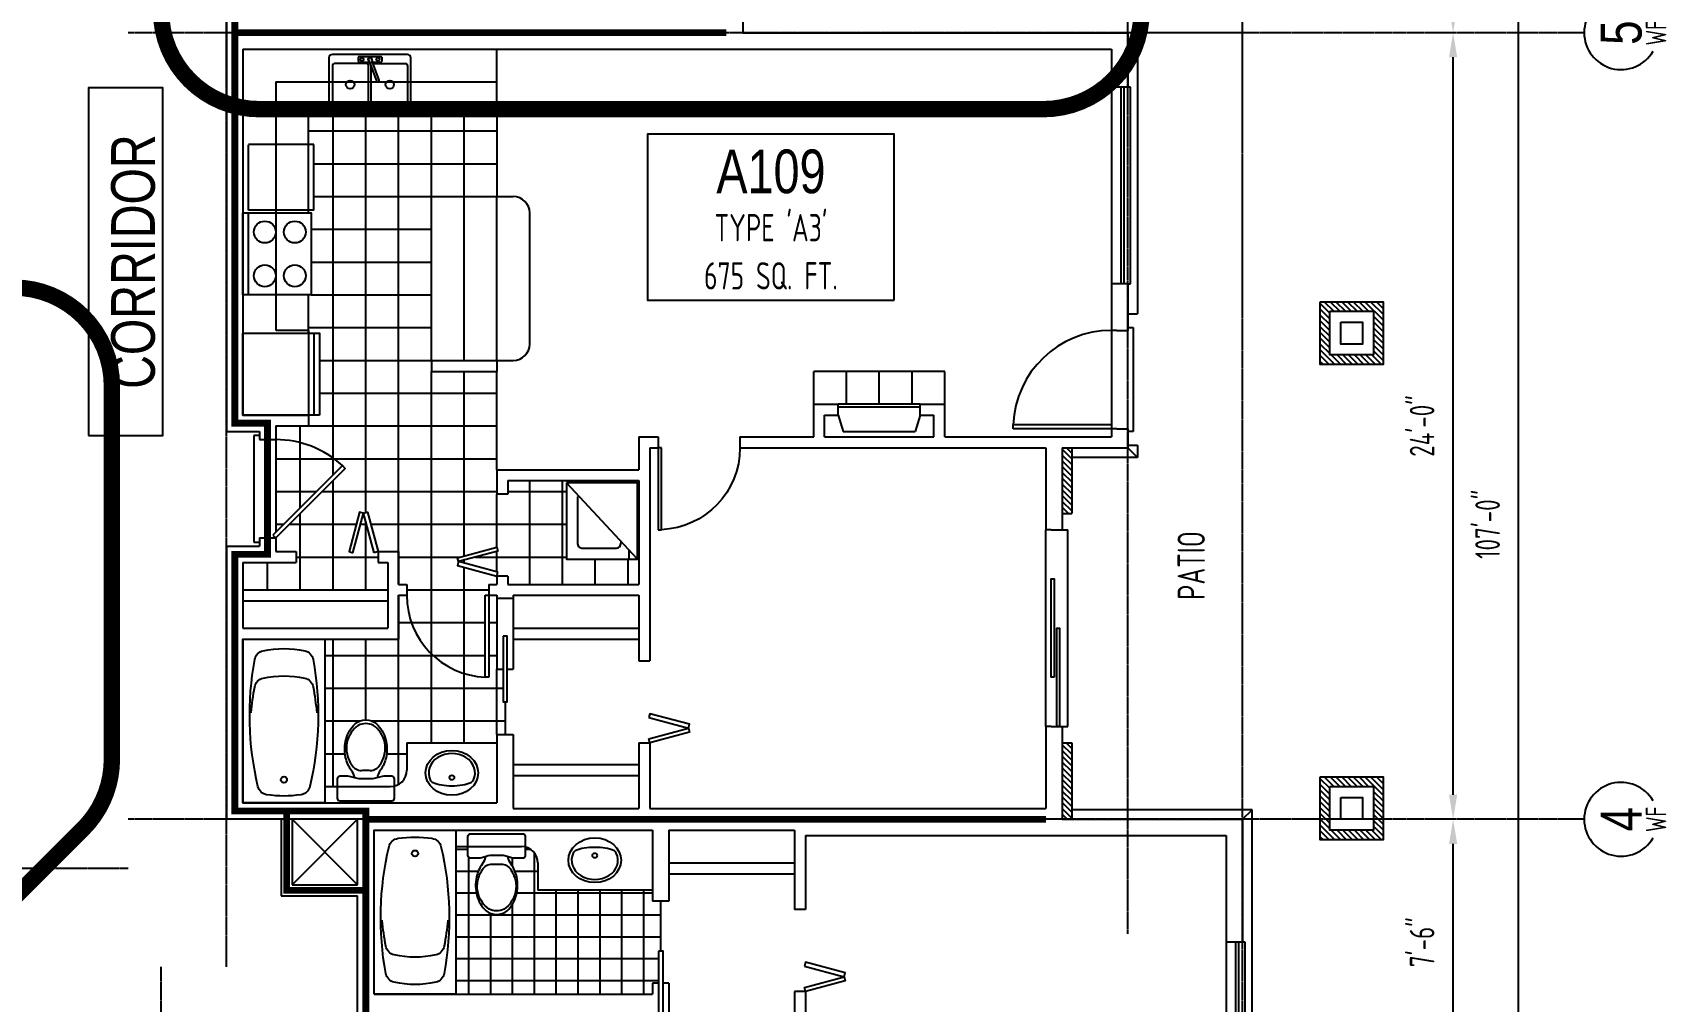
# Model space of a CAD drawing. Extents: x -2060 to 2145, y -590 to 992.
# Drawn here: x -224 to 375, y 29 to 384 of the extents above; entities that cross this region are included whole.
import ezdxf
from ezdxf.enums import TextEntityAlignment as Align

# ---------------------------------------------------------------- set-up
doc = ezdxf.new("R2010")
doc.units = 0
doc.header["$MEASUREMENT"] = 0
for name, pattern in [('CENTER2', [1.125, 0.75, -0.125, 0.125, -0.125]), ('GRIDLINE', [1.53125, 1.375, -0.0625, 0.03125, -0.0625]), ('HIDDEN2', [0.1875, 0.125, -0.0625])]:
    doc.linetypes.add(name, pattern=pattern)
doc.layers.get('0').update_dxf_attribs({"linetype": 'CONTINUOUS'})
doc.layers.get('DEFPOINTS').update_dxf_attribs({"linetype": 'CONTINUOUS'})
for name, color, linetype in [('3', 85, 'CONTINUOUS'), ('DIMENSIONS', 20, 'CONTINUOUS'), ('FIRE SEPARATIONS', 44, 'CENTER2'), ('FURNITURE', 51, 'CONTINUOUS'), ('GRIDLINES', 65, 'GRIDLINE'), ('HATCH', 92, 'CONTINUOUS'), ('HIDDEN', 64, 'HIDDEN2'), ('STAIRS', 101, 'CONTINUOUS'), ('TEXT', 82, 'CONTINUOUS'), ('WALL', 215, 'CONTINUOUS')]:
    doc.layers.add(name, color=color, linetype=linetype)
doc.styles.add('128-AT', font='architxt.shx', dxfattribs={"width": 0.8, "height": 12})
doc.styles.add('128-ATT', font='archtitl.shx', dxfattribs={"width": 0.8, "height": 16})
doc.styles.add('AT', font='architxt.shx', dxfattribs={"width": 0.8})
doc.styles.add('ATT', font='archtitl.shx', dxfattribs={"width": 0.8})
doc.dimstyles.new('DIM96', dxfattribs={"dimscale": 96, "dimtxt": 0.09375, "dimasz": 0.09375, "dimexe": 0.0625, "dimexo": 0.0625, "dimgap": 0.0625, "dimtad": 1, "dimtoh": 1, "dimdec": 3, "dimzin": 3, "dimdsep": 46, "dimlunit": 4, "dimtxsty": 'AT', "dimcen": 0.09375, "dimdle": 0.0625, "dimclrd": 256, "dimclre": 256, "dimclrt": 82, "dimadec": 0, "dimazin": 0, "dimtfac": 1, "dimtdec": 3, "dimtofl": 0, "dimtmove": 2, "dimatfit": 3, "dimfxl": 1, "dimfrac": 2, "dimtolj": 1, "dimtzin": 0, "dimlwd": -1, "dimlwe": -1, "dimarcsym": 0})
pattern_1 = [(315, (-152.6285, 372.0182), (1.06066, 1.06066), [])]

# ---------------------------------------------------------------- blocks, each defined once
blk = doc.blocks.new('Gridline Bubble')
blk.add_arc((0, 13.52), 13.52, 120, 60)
at = {"width": 0.8}
for tag, height, style, p in [('TYPE', 7.5, 'AT', (0, 26.33)), ('33', 15, 'ATT', (0, 13.52))]:
    blk.add_attdef(tag, text='', height=height, dxfattribs=dict(at, style=style)).set_placement(p, align=Align.MIDDLE_CENTER)
blk = doc.blocks.new('*D5')
at = {"layer": 'DEFPOINTS', "color": 0, "transparency": 16777216}
for p in [(320.48, 846.02), (320.48, 846.02), (320.48, -437.98)]:
    blk.add_point(p, dxfattribs=at)
at = {"layer": 'DIMENSIONS', "transparency": 16777216}
blk.add_line((320.48, -428.98), (320.48, 837.02), dxfattribs=at)
for points in [[(318.98, 837.02), (321.98, 837.02), (320.48, 846.02)], [(318.98, -428.98), (321.98, -428.98), (320.48, -437.98)]]:
    blk.add_solid(points, dxfattribs=at)
at = {"layer": 'DIMENSIONS', "color": 82, "transparency": 16777216, "insert": (309.12, 204.02), "char_height": 9, "attachment_point": 5, "rotation": 90, "style": 'AT'}
blk.add_mtext('\\A1;107\'-0"', dxfattribs=at)
blk = doc.blocks.new('*D29')
at = {"layer": 'DEFPOINTS', "color": 0, "transparency": 16777216}
for p in [(296.48, 96.02), (296.48, 96.02), (296.48, 6.02)]:
    blk.add_point(p, dxfattribs=at)
at = {"layer": 'DIMENSIONS', "transparency": 16777216}
blk.add_line((296.48, 15.02), (296.48, 87.02), dxfattribs=at)
for points in [[(294.98, 87.02), (297.98, 87.02), (296.48, 96.02)], [(294.98, 15.02), (297.98, 15.02), (296.48, 6.02)]]:
    blk.add_solid(points, dxfattribs=at)
at = {"layer": 'DIMENSIONS', "color": 82, "transparency": 16777216, "insert": (285.12, 51.02), "char_height": 9, "attachment_point": 5, "rotation": 90, "style": 'AT'}
blk.add_mtext('\\A1;7\'-6"', dxfattribs=at)
blk = doc.blocks.new('*D30')
at = {"layer": 'DEFPOINTS', "color": 0, "transparency": 16777216}
for p in [(296.48, 384.02), (296.48, 384.02), (296.48, 96.02)]:
    blk.add_point(p, dxfattribs=at)
at = {"layer": 'DIMENSIONS', "transparency": 16777216}
blk.add_line((296.48, 105.02), (296.48, 375.02), dxfattribs=at)
for points in [[(294.98, 375.02), (297.98, 375.02), (296.48, 384.02)], [(294.98, 105.02), (297.98, 105.02), (296.48, 96.02)]]:
    blk.add_solid(points, dxfattribs=at)
at = {"layer": 'DIMENSIONS', "color": 82, "transparency": 16777216, "insert": (285.12, 240.02), "char_height": 9, "attachment_point": 5, "rotation": 90, "style": 'AT'}
blk.add_mtext('\\A1;24\'-0"', dxfattribs=at)
blk = doc.blocks.new('*D31')
at = {"layer": 'DEFPOINTS', "color": 0, "transparency": 16777216}
for p in [(296.48, 486.02), (296.48, 486.02), (296.48, 384.02)]:
    blk.add_point(p, dxfattribs=at)
at = {"layer": 'DIMENSIONS', "transparency": 16777216}
blk.add_line((296.48, 393.02), (296.48, 477.02), dxfattribs=at)
for points in [[(294.98, 477.02), (297.98, 477.02), (296.48, 486.02)], [(294.98, 393.02), (297.98, 393.02), (296.48, 384.02)]]:
    blk.add_solid(points, dxfattribs=at)
at = {"layer": 'DIMENSIONS', "color": 82, "transparency": 16777216, "insert": (285.12, 435.02), "char_height": 9, "attachment_point": 5, "rotation": 90, "style": 'AT'}
blk.add_mtext('\\A1;8\'-6"', dxfattribs=at)
blk = doc.blocks.new('TOILET')
for points in [[(9.6, -5.46), (8.9, -3.04, -0.069687), (8.75, -1.94), (8.75, 1.94, -0.069687), (8.9, 3.04), (9.6, 5.46, 0.069687), (9.75, 6.56), (9.75, 9.5, 0.414214), (8.75, 10.5), (1.75, 10.5, 0.414214), (0.75, 9.5), (0.75, -9.5, 0.414214), (1.75, -10.5), (8.75, -10.5, 0.414214), (9.75, -9.5), (9.75, -6.56, 0.069687)], [(11.94, -1.06, 0.281665), (13.53, -4.91, 0.102457), (17.89, -6.89, 0.208018), (25.75, -5.34, 0.095407), (28.36, -2.78, 0.12335), (29.01, 0, 0.12335), (28.36, 2.78, 0.095407), (25.75, 5.34, 0.208018), (17.89, 6.89, 0.102457), (13.53, 4.91, 0.281665), (11.94, 1.06)]]:
    blk.add_lwpolyline(points, format="xyb", close=True)
blk.add_lwpolyline([(9.2, 4.09, 0.10369), (11.94, 5.35, -0.091297), (16.65, 7.39, -0.120114), (23.35, 7.19, -0.14964), (28.96, 3.87, -0.166698), (30.36, 0, -0.166698), (28.96, -3.87, -0.14964), (23.35, -7.19, -0.120114), (16.65, -7.39, -0.091297), (11.94, -5.35, 0.10369), (9.2, -4.09, 0.10369)], format="xyb")
blk = doc.blocks.new('TUB5')
blk.add_lwpolyline([(0, 30), (60, 30), (60, 0), (0, 0)], close=True)
blk.add_lwpolyline([(4.33, 22.61, -0.302201), (7.52, 25.69, -0.103832), (54, 24.51, -0.306794), (57.03, 21.2, -0.073951), (57.03, 8.8, -0.307224), (53.99, 5.49, -0.103037), (7.52, 4.31, -0.302632), (4.33, 7.39, -0.108169)], format="xyb", close=True)
blk.add_lwpolyline([(27.02, 2.99, -0.021033), (17.52, 4.31, -0.302632), (14.33, 7.39, -0.108169), (14.33, 22.61, -0.302201), (17.52, 25.69, -0.021203), (27.02, 27.02, -0.021203)], format="xyb")
blk.add_circle((51.5, 15), 1.12)
blk = doc.blocks.new('LAV')
blk.add_circle((0, -9.26), 0.875)
for centre, start, end in [((-6.09, -9.25), 113.53151, 154.40449), ((6.09, -9.25), 25.59812, 66.47298)]:
    blk.add_arc(centre, 2, start, end)
blk.add_ellipse((0, -11), major_axis=(9.63, 0), ratio=0.850649)
for centre, major_axis, ratio, start_param, end_param in [((0, -11), (8.5, 0), 0.83084, 2.762819, 6.661999), ((0, -9.26), (-8.75, 0), 0.341014, 3.806048, 5.618834)]:
    blk.add_ellipse(centre, major_axis=major_axis, ratio=ratio, start_param=start_param, end_param=end_param)
blk = doc.blocks.new('WIN6')
for p, q in [((0, 1), (1, 1)), ((0, 0), (0, 1)), ((1, 1), (1, 0)), ((1, -1.5), (0, -1.5)), ((1, -2.5), (0, -2.5)), ((1, -6), (0, -6))]:
    blk.add_line(p, q)
blk = doc.blocks.new('BF26')
at = {"flags": 128}
for points in [[(1.45, -0.39), (5.33, 14.1), (3.88, 14.49), (0, 0)], [(9.21, -0.39), (5.33, 14.1), (6.78, 14.49), (10.66, 0)]]:
    blk.add_lwpolyline(points, close=True, dxfattribs=at)
blk = doc.blocks.new('DOOR')
for p, q in [((0, 1), (0.042, 1)), ((0, 0), (0, 1)), ((0.042, 1), (0.042, 0)), ((0.042, 0), (0, 0))]:
    blk.add_line(p, q)
blk.add_arc((0, 0), 1, 0, 87.612)
blk = doc.blocks.new('DISHWASHER')
at = {"linetype": 'Continuous'}
blk.add_line((-26, 24), (-26, 0), dxfattribs=at)
for p, q in [((-26, 24), (-24, 24)), ((-26, 0), (-24, 0))]:
    blk.add_line(p, q)
at = {"linetype": 'HIDDEN2'}
for p, q in [((-24, 24), (-2, 24)), ((-2, 24), (-2, 0)), ((-24, 0), (-2, 0))]:
    blk.add_line(p, q, dxfattribs=at)
blk = doc.blocks.new('RANGE')
blk.add_line((15, 2), (-15, 2))
blk.add_lwpolyline([(-15, 0), (-15, 25), (15, 25), (15, 0)], close=True)
for centre in [(-8, 19), (8, 19), (-8, 8), (8, 8)]:
    blk.add_circle(centre, 4)
blk = doc.blocks.new('KITSINK26')
for p, q in [((-4.31, -3), (-4.31, -4.5)), ((-4.06, -2.75), (4.06, -2.75)), ((-4.06, -4.75), (-0.24, -4.75)), ((-0.53, -3.95), (-0.08, -5.17)), ((0.99, -4.78), (-0.08, -5.17)), ((2.49, -11.61), (0.07, -5.12)), ((0.53, -3.55), (0.99, -4.78)), ((0.84, -4.83), (3.26, -11.33)), ((0.98, -4.75), (4.06, -4.75)), ((4.31, -3), (4.31, -4.5))]:
    blk.add_line(p, q)
for points in [[(-13.75, -22), (13.75, -22, 0.414214), (15, -20.75), (15, -3.25, 0.414214), (13.75, -2), (-13.75, -2, 0.414214), (-15, -3.25), (-15, -20.75, 0.414214)], [(-1.5, -5.25), (-12.75, -5.25, 0.414214), (-13.75, -6.25), (-13.75, -19.75, 0.414214), (-12.75, -20.75), (-1.5, -20.75, 0.414214), (-0.5, -19.75), (-0.5, -6.25, 0.414214)]]:
    blk.add_lwpolyline(points, format="xyb", close=True)
blk.add_lwpolyline([(1.04, -5.36, -0.121112), (1.5, -5.25), (12.75, -5.25, -0.414214), (13.75, -6.25), (13.75, -19.75, -0.414214), (12.75, -20.75), (1.5, -20.75, -0.414214), (0.5, -19.75), (0.5, -6.26)], format="xyb")
for centre, radius in [((-2.91, -3.75), 0.616), ((2.91, -3.75), 0.616), ((-7.25, -13), 1.55), ((7.25, -13), 1.55)]:
    blk.add_circle(centre, radius)
for centre, radius, start, end in [((-4.06, -3), 0.25, 90, 180), ((-4.06, -4.5), 0.25, 180, 270), ((0, -3.75), 0.75, 339.84, 240.98276), ((0, -3.75), 0.57, 20.41138, 200.41138), ((4.06, -3), 0.25, 0, 90), ((4.06, -4.5), 0.25, 270, 0), ((2.87, -11.47), 0.534, 160.36095, 60.46181)]:
    blk.add_arc(centre, radius, start, end)
blk = doc.blocks.new('Fridge')
blk.add_line((30, -26), (0, -26))
blk.add_lwpolyline([(0, -28), (0, 0), (30, 0), (30, -28)], close=True)
blk = doc.blocks.new('WASH-DRY-STACK')
for p, q in [((14, 0), (-14, -26)), ((14, -3), (10.77, -3))]:
    blk.add_line(p, q)
blk.add_lwpolyline([(-14, -26), (14, -26), (14, 0), (-14, 0)], close=True)
blk.add_lwpolyline([(-9.23, -21.57, 0.167732), (-8, -22), (8, -22, 0.414214), (10, -20), (10, -8, 0.414214), (8, -6), (7.54, -6)], format="xyb")
blk = doc.blocks.new('SLDR60')
for p, q in [((0, 0), (0, -2)), ((0, -2), (72, -2)), ((72, 0), (72, -2))]:
    blk.add_line(p, q)
at = {"flags": 128}
for points in [[(0, 1), (0, 2), (36, 2), (36, 1)], [(18, 3), (18, 4), (54, 4), (54, 3)]]:
    blk.add_lwpolyline(points, close=True, dxfattribs=at)

msp = doc.modelspace()

# ---------------------------------------------------------------- hatches: boundary and pattern name
at = {"layer": 'HATCH'}
h = msp.add_hatch(dxfattribs=at)
h.set_pattern_fill('_USER,_O', color=256, scale=12, double=1, pattern_type=0)
h.set_pattern_definition([(90, (-53.647, 228.018), (12, -3e-15), []), (360, (-53.647, 228.018), (-2e-15, -12), [])])
h.paths.add_polyline_path([(-53.6468, 354.0182), (-53.6468, 324.0182), (-77.6468, 324.0182), (-77.6468, 264.0182), (-77.6468, 260.0182), (-53.6468, 260.0182), (-53.6468, 224.0182), (-53.6468, 215.0182), (-49.6468, 215.0182), (-49.6468, 220.0182), (-1.6468, 220.0182), (-1.6468, 182.0182), (-49.6468, 182.0182), (-49.6468, 185.0182), (-53.6468, 185.0182), (-53.2585, 186.4671), (-67.7474, 190.3494), (-53.2585, 194.2317), (-53.6468, 195.6806), (-68.1356, 191.7983), (-67.7474, 190.3494), (-68.1356, 188.9005), (-53.6468, 185.0182), (-53.6468, 182.0182), (-56.6468, 182.0182), (-56.6468, 178.0182), (-57.8968, 178.0182), (-57.8968, 148.0182, -0.40144236), (-86.6468, 178.0182), (-86.6468, 182.0182), (-89.6468, 182.0182), (-89.6468, 194.0182), (-97.1468, 194.0182), (-101.029, 208.5071), (-102.4779, 208.1189), (-103.9268, 208.5071), (-107.8091, 194.0182), (-106.3602, 193.63), (-102.4779, 208.1189), (-98.5956, 193.63), (-97.1468, 194.0182), (-97.1468, 190.0182), (-93.6468, 190.0182), (-93.6468, 180.0182), (-146.6468, 180.0182), (-146.6468, 190.0182), (-127.1468, 190.0182), (-127.1468, 194.0182), (-134.6468, 194.0182), (-134.6468, 199.0182), (-109.1909, 224.4741), (-110.2516, 225.5347, 0.18788612), (-134.6468, 235.0187), (-134.6468, 240.0182), (-122.6468, 240.0182), (-122.6468, 244.0182), (-118.6468, 244.0182), (-118.6468, 274.0182), (-122.6468, 274.0182), (-122.6468, 288.0182), (-121.6468, 288.0182), (-121.6468, 318.0182), (-122.6468, 318.0182), (-122.6468, 319.0182), (-122.6467, 319.0182), (-120.6467, 319.0182), (-120.6468, 343.0182), (-122.6468, 343.0182), (-122.6468, 354.0182)])
h.paths.add_polyline_path([(-28.1973, 219.2414), (-28.1973, 191.2414), (-2.1973, 191.2414), (-2.1973, 219.2414)], flags=16)
h.paths.add_polyline_path([(-23.7715, 214.4752, 0.16773158), (-24.1973, 213.2414), (-24.1973, 197.2414, 0.41421356), (-22.1973, 195.2414), (-10.1973, 195.2414, 0.41421356), (-8.1973, 197.2414), (-8.1973, 197.703)], flags=0)
h.paths.add_polyline_path([(-110.2516, 225.5347), (-134.6468, 201.1395), (-134.6468, 235.0187, -0.18788612)], flags=17)
h.paths.add_polyline_path([(-57.8968, 148.0182), (-56.6468, 148.0182), (-56.6468, 178.0182), (-53.6468, 178.0182), (-53.6468, 151.0182), (-51.3968, 151.0182), (-51.3968, 139.0182), (-50.6468, 139.0182), (-50.6468, 127.0182), (-53.6468, 127.0182), (-53.6468, 124.0182), (-86.6468, 124.0182), (-86.6468, 114.0182, -0.34199871), (-91.1468, 108.2087), (-91.1468, 110.7682, 0.41421356), (-92.1468, 111.7682), (-95.0865, 111.7682, 0.0696874), (-96.1854, 111.6143), (-97.5579, 111.2222, -0.10369038), (-96.2933, 113.9574, 0.09129743), (-94.261, 118.6709, 0.12011409), (-94.4592, 125.369, 0.14963965), (-97.7804, 130.9755, 0.16669833), (-101.6468, 132.3769, 0.1666983), (-105.5131, 130.9755, 0.14963961), (-108.8343, 125.369, 0.12011399), (-109.0325, 118.6709, 0.09129737), (-107.0002, 113.9574, -0.10369022), (-105.7356, 111.2222), (-107.1081, 111.6143, 0.0696874), (-108.207, 111.7682), (-111.1468, 111.7682, 0.41421356), (-112.1468, 110.7682), (-112.1468, 108.0182), (-116.6468, 108.0182), (-116.6468, 162.0182), (-89.6468, 162.0182), (-89.6468, 178.0182), (-86.6468, 178.0182, 0.40144236)])
h = msp.add_hatch(dxfattribs=at)
h.set_pattern_fill('ANSI31', color=256, scale=12, style=0)
h.set_pattern_definition([(315, (418.3592, 820.754), (1.06066, 1.06066), [])])
h.paths.add_polyline_path([(270.8532, 262.5182), (270.8532, 285.5182), (247.8532, 285.5182), (247.8532, 262.5182)])
h.paths.add_polyline_path([(251.3532, 282.0182), (267.3532, 282.0182), (267.3532, 266.0182), (251.3532, 266.0182)], flags=16)
h = msp.add_hatch(dxfattribs=at)
h.set_pattern_fill('ANSI31', color=256, scale=12, style=0)
h.set_pattern_definition(pattern_1)
h.paths.add_polyline_path([(156.8532, 208.0182), (156.8532, 232.0182), (153.3532, 232.0182), (153.3532, 208.0182)])
h = msp.add_hatch(dxfattribs=at)
h.set_pattern_fill('ANSI31', color=256, scale=12, style=0)
h.set_pattern_definition(pattern_1)
h.paths.add_polyline_path([(156.8532, 96.0182), (156.8532, 124.0182), (153.3532, 124.0182), (153.3532, 96.0182)])
h = msp.add_hatch(dxfattribs=at)
h.set_pattern_fill('ANSI31', color=256, scale=12, style=0)
h.set_pattern_definition([(315, (418.3592, 646.754), (1.06066, 1.06066), [])])
h.paths.add_polyline_path([(270.8532, 88.5182), (270.8532, 111.5182), (247.8532, 111.5182), (247.8532, 88.5182)])
h.paths.add_polyline_path([(251.3532, 108.0182), (267.3532, 108.0182), (267.3532, 92.0182), (251.3532, 92.0182)], flags=16)
h = msp.add_hatch(dxfattribs=at)
h.set_pattern_fill('ANSI37,_O', color=256, scale=64, angle=45)
h.set_pattern_definition([(90, (-31.911, 53.024), (8, 2e-15), []), (7e-15, (-31.911, 53.024), (2e-15, -8), [])])
h.paths.add_polyline_path([(-68.6468, 86.0182), (-64.264, 86.0182), (-64.264, 82.7372, 0.41421356), (-63.264, 81.7372), (-60.3242, 81.7372, 0.0696874), (-59.2253, 81.8911), (-57.8528, 82.2832, -0.10369022), (-59.1174, 79.5479, 0.09129737), (-61.1497, 74.8345, 0.12011399), (-60.9515, 68.1364, 0.14963961), (-57.6303, 62.5299, 0.1666983), (-53.764, 61.1285, 0.16669833), (-49.8976, 62.5299, 0.14963965), (-46.5765, 68.1364, 0.12011409), (-46.3782, 74.8345, 0.09129743), (-48.4105, 79.5479, -0.10369038), (-49.6752, 82.2832), (-48.3026, 81.8911, 0.0696874), (-47.2037, 81.7372), (-44.264, 81.7372, 0.41421356), (-43.264, 82.7372), (-43.264, 85.8567, -0.34762798), (-38.6468, 80.0182), (-38.6468, 70.0182), (3.3532, 70.0182), (3.3532, 66.0182), (6.3532, 66.0182), (6.3532, 47.7955), (5.6032, 47.7955), (5.6032, 36.0182), (3.3532, 36.0182), (3.3532, 32.0182), (-68.6468, 32.0182)])

# ---------------------------------------------------------------- linework, layer by layer
at = {"layer": '3'}
for p, q in [((-146.6468, 384.0182), (30.3532, 384.0182)), ((-98.6468, 96.0182), (147.3532, 96.0182)), ((-98.6468, 96.0182), (147.3532, 96.0182))]:
    msp.add_line(p, q, dxfattribs=at)
at = {"layer": 'FIRE SEPARATIONS', "ltscale": 0.5, "const_width": 2.5}
for points in [[(-226.6468, 581.0182), (-173.6468, 581.0182), (-173.6468, 487.0182), (-149.6468, 487.0182), (-149.6468, 486.0182), (-149.6468, 384.0182), (-149.6468, 241.0182), (-137.6468, 241.0182), (-137.6468, 193.0182), (-149.6468, 193.0182), (-149.6468, 99.0182), (-101.6468, 99.0182), (-101.6468, 96.0182), (-101.6468, 15.0182)], [(-149.6468, 384.0182), (30.3532, 384.0182)], [(-130.6468, 99.0182), (-130.6468, 70.0182), (-101.6468, 70.0182)], [(-101.6468, 96.0182), (147.3532, 96.0182)]]:
    msp.add_lwpolyline(points, dxfattribs=at)
at = {"layer": 'FURNITURE'}
for p, q in [((-53.6468, 354.0182), (-53.6468, 378.0182)), ((-122.6468, 318.0182), (-122.6468, 354.0182)), ((-122.6468, 354.0182), (-53.6468, 354.0182)), ((-77.6468, 264.0182), (-77.6468, 324.0182)), ((-77.6468, 324.0182), (-47.6468, 324.0182)), ((-41.6468, 270.0182), (-41.6468, 318.0182)), ((-122.6468, 274.0182), (-122.6468, 288.0182)), ((177.3532, 276.0182), (179.3532, 276.0182)), ((179.3532, 276.0182), (179.3532, 238.0182)), ((171.3532, 275.0182), (171.3532, 239.0182)), ((-53.6468, 264.0182), (-47.6468, 264.0182)), ((62.3532, 248.0182), (62.3532, 260.0182)), ((110.3532, 260.0182), (62.3532, 260.0182)), ((110.3532, 248.0182), (110.3532, 260.0182)), ((-142.6468, 236.5182), (-142.6468, 197.5182)), ((-140.6468, 236.5182), (-142.6468, 236.5182)), ((-134.6468, 235.0182), (-134.6468, 201.1395)), ((179.3532, 238.0182), (177.3532, 238.0182)), ((-142.6468, 197.5182), (-140.6468, 197.5182)), ((147.3532, 130.0182), (147.3532, 202.0182)), ((-146.6468, 180.0182), (-93.6468, 180.0182)), ((-47.6468, 162.0182), (-1.6468, 162.0182)), ((-86.6468, 124.0182), (-53.6468, 124.0182)), ((-86.6468, 124.0182), (-86.6468, 114.0182)), ((-47.6468, 116.0182), (-1.6468, 116.0182)), ((-116.6468, 108.0182), (-92.6468, 108.0182)), ((-68.6468, 86.0182), (-44.6468, 86.0182)), ((-38.6468, 80.0182), (-38.6468, 70.0182)), ((9.3532, 76.0182), (55.3532, 76.0182)), ((3.3532, 70.0182), (-38.6468, 70.0182))]:
    msp.add_line(p, q, dxfattribs=at)
for points in [[(-135.7074, 200.0789), (-134.6468, 199.0182), (-109.1909, 224.4741), (-110.2516, 225.5347)], [(-51.3968, 163.0182), (-51.3968, 139.0182), (-49.8968, 139.0182), (-49.8968, 163.0182)], [(5.6032, 47.7955), (7.1032, 47.7955), (7.1032, 15.7955), (5.6032, 15.7955)]]:
    msp.add_lwpolyline(points, close=True, dxfattribs=at)
for centre, radius, start, end in [((-47.6468, 318.0182), 6, 0, 90), ((-47.6468, 270.0182), 6, 270, 0), ((-134.623, 198.9625), 36.0562, 47.473642, 90.0377439), ((-92.6468, 114.0182), 6, 270, 0), ((-44.6468, 80.0182), 6, 0, 90)]:
    msp.add_arc(centre, radius, start, end, dxfattribs=at)
at = {"layer": 'GRIDLINES'}
for p, q in [((-152.6468, 42.0182), (-152.6468, 961.5908)), ((177.3532, 54.0182), (177.3532, 961.5908)), ((219.3532, -557.9818), (219.3532, 961.5908)), ((344.4754, 384.0182), (-188.6468, 384.0182)), ((344.4754, 96.0182), (-188.6468, 96.0182)), ((-188.6468, 78.0182), (-2030.0704, 78.0182)), ((-176.6468, -557.9818), (-176.6468, 42.0182))]:
    msp.add_line(p, q, dxfattribs=at)
at = {"layer": 'HATCH'}
for p, q in [((-53.6468, 354.0182), (-53.6468, 324.0182)), ((-53.6468, 224.0182), (-53.6468, 260.0182)), ((74.3532, 248.0182), (74.3532, 260.0182)), ((86.3532, 248.0182), (86.3532, 260.0182)), ((98.3532, 248.0182), (98.3532, 260.0182)), ((-50.6468, 139.0182), (-50.6468, 127.0182)), ((6.3532, 47.7955), (6.3532, 66.0182))]:
    msp.add_line(p, q, dxfattribs=at)
at = {"layer": 'HIDDEN', "ltscale": 0.5}
for p, q in [((219.3532, 384.0182), (177.3532, 384.0182)), ((219.3532, 282.0182), (219.3532, 384.0182))]:
    msp.add_line(p, q, dxfattribs=at)
at = {"layer": 'HIDDEN'}
for p, q in [((-134.6468, 366.0182), (-53.6468, 366.0182)), ((-134.6468, 366.0182), (-134.6468, 275.0182)), ((-65.6468, 264.0182), (-65.6468, 324.0182)), ((-53.6468, 264.0182), (-53.6468, 324.0182)), ((-122.6468, 275.0182), (-134.6468, 275.0182)), ((-122.6468, 275.0182), (-122.6468, 244.0182)), ((-146.6468, 176.0182), (-93.6468, 176.0182)), ((-47.6468, 166.0182), (-1.6468, 166.0182)), ((-47.6468, 112.0182), (-1.6468, 112.0182)), ((9.3532, 80.0182), (55.3532, 80.0182))]:
    msp.add_line(p, q, dxfattribs=at)
at = {"layer": 'STAIRS'}
for p, q in [((180.8532, 384.0182), (180.8532, 281.0182)), ((177.3532, 281.0182), (180.8532, 281.0182)), ((101.3532, 248.0182), (71.3532, 248.0182)), ((71.3532, 247.0182), (101.3532, 247.0182)), ((71.3532, 244.0182), (73.1866, 238.0182)), ((101.3532, 244.0182), (99.5199, 238.0182)), ((73.1866, 238.0182), (99.5199, 238.0182)), ((156.8532, 232.0182), (156.8532, 208.0182)), ((180.8532, 228.5182), (156.8532, 228.5182)), ((177.3532, 233.0182), (180.8532, 233.0182)), ((177.3532, 232.0182), (180.8532, 228.5182)), ((180.8532, 233.0182), (180.8532, 228.5182)), ((153.3532, 208.0182), (156.8532, 208.0182)), ((153.3532, 124.0182), (156.8532, 124.0182)), ((156.8532, 124.0182), (156.8532, 96.0182)), ((222.8532, 99.5182), (156.8532, 99.5182)), ((219.3532, 96.0182), (222.8532, 99.5182)), ((222.8532, 92.0182), (222.8532, 99.5182))]:
    msp.add_line(p, q, dxfattribs=at)
for points in [[(247.8532, 285.5182), (270.8532, 285.5182), (270.8532, 262.5182), (247.8532, 262.5182)], [(247.8532, 111.5182), (270.8532, 111.5182), (270.8532, 88.5182), (247.8532, 88.5182)]]:
    msp.add_lwpolyline(points, close=True, dxfattribs=at)
msp.add_lwpolyline([(217.3532, -69.4818), (222.8532, -69.4818), (222.8532, 92.0182)], dxfattribs=at)
at = {"layer": 'TEXT'}
for p, q in [((-104.6468, 96.0182), (-128.6468, 72.0182)), ((-128.6468, 96.0182), (-104.6468, 72.0182))]:
    msp.add_line(p, q, dxfattribs=at)
at = {"layer": 'TEXT', "color": 92, "linetype": 'Continuous', "const_width": 6, "flags": 128}
for points in [[(146.4347, 514.0182), (-140.6468, 514.0182, 0.41421356), (-176.6468, 478.0182), (-176.6468, 392.0182, 0.41421356), (-140.6468, 356.0182), (146.4347, 356.0182, 0.41421356), (182.4347, 392.0182), (182.4347, 478.0182, 0.41421356)], [(-230.6468, 290.6832), (-300.5299, 290.6832, 0.19891237), (-325.9857, 280.139), (-426.7494, 179.3754, 0.19891237), (-437.2935, 153.9196), (-437.2935, 84.0364, 0.41421356), (-401.2935, 48.0364), (-264.5879, 48.0364, 0.19891237), (-239.132, 58.5806), (-205.1909, 92.5217, 0.19891237), (-194.6468, 117.9776), (-194.6468, 254.6832, 0.41421356)]]:
    msp.add_lwpolyline(points, format="xyb", close=True, dxfattribs=at)
at = {"layer": 'TEXT'}
for points in [[(-203.1725, 236.574), (-175.9725, 236.574), (-175.9725, 363.8273), (-203.1725, 363.8273)], [(91.8571, 286.0722), (91.8571, 346.8356), (1.5238, 346.8356), (1.5238, 286.0722)]]:
    msp.add_lwpolyline(points, close=True, dxfattribs=at)
at = {"layer": 'WALL'}
for p, q in [((-152.6468, 442.0182), (-152.6468, 384.0182)), ((36.3532, 417.0182), (36.3532, 384.0182)), ((-152.6468, 384.0182), (-152.6468, 238.0182)), ((36.3532, 384.0182), (177.3532, 384.0182)), ((177.3532, 384.0182), (177.3532, 364.0182)), ((-146.6468, 378.0182), (-146.6468, 244.0182)), ((-146.6468, 378.0182), (171.3532, 378.0182)), ((171.3532, 378.0182), (171.3532, 364.0182)), ((173.3532, 364.0182), (171.3532, 364.0182)), ((177.3532, 364.0182), (173.3532, 364.0182)), ((171.3532, 292.0182), (171.3532, 275.0182)), ((173.3532, 292.0182), (171.3532, 292.0182)), ((177.3532, 292.0182), (173.3532, 292.0182)), ((177.3532, 292.0182), (177.3532, 275.0182)), ((173.3532, 275.0182), (171.3532, 275.0182)), ((173.3532, 275.0182), (177.3532, 275.0182)), ((-77.6468, 264.0182), (-77.6468, 260.0182)), ((-77.6468, 264.0182), (-53.6468, 264.0182)), ((-53.6468, 264.0182), (-53.6468, 260.0182)), ((-77.6468, 260.0182), (-53.6468, 260.0182)), ((62.3532, 248.0182), (71.3532, 248.0182)), ((62.3532, 236.0182), (62.3532, 248.0182)), ((71.3532, 244.0182), (71.3532, 248.0182)), ((101.3532, 244.0182), (101.3532, 248.0182)), ((101.3532, 248.0182), (110.3532, 248.0182)), ((110.3532, 236.0182), (110.3532, 248.0182)), ((-146.6468, 244.0182), (-122.6468, 244.0182)), ((-134.6468, 240.0182), (-122.6468, 240.0182)), ((-134.6468, 240.0182), (-134.6468, 235.0182)), ((-122.6468, 244.0182), (-122.6468, 240.0182)), ((66.3532, 244.0182), (71.3532, 244.0182)), ((66.3532, 236.0182), (66.3532, 244.0182)), ((101.3532, 244.0182), (106.3532, 244.0182)), ((106.3532, 236.0182), (106.3532, 244.0182)), ((-152.6468, 238.0182), (-140.6468, 238.0182)), ((-140.6468, 238.0182), (-140.6468, 235.0182)), ((-140.6468, 235.0182), (-134.6468, 235.0182)), ((-1.6468, 236.0182), (5.3532, 236.0182)), ((-1.6468, 236.0182), (-1.6468, 224.0182)), ((5.3532, 236.0182), (5.3532, 232.0182)), ((35.3532, 236.0182), (35.3532, 232.0182)), ((35.3532, 236.0182), (62.3532, 236.0182)), ((66.3532, 236.0182), (106.3532, 236.0182)), ((110.3532, 236.0182), (171.3532, 236.0182)), ((171.3532, 239.0182), (171.3532, 236.0182)), ((173.3532, 239.0182), (171.3532, 239.0182)), ((173.3532, 239.0182), (177.3532, 239.0182)), ((177.3532, 239.0182), (177.3532, 232.0182)), ((2.3532, 232.0182), (5.3532, 232.0182)), ((2.3532, 232.0182), (2.3532, 154.0182)), ((35.3532, 232.0182), (147.3532, 232.0182)), ((147.3532, 232.0182), (147.3532, 202.0182)), ((153.3532, 232.0182), (177.3532, 232.0182)), ((153.3532, 232.0182), (153.3532, 202.0182)), ((-53.6468, 224.0182), (-53.6468, 215.0182)), ((-53.6468, 224.0182), (-1.6468, 224.0182)), ((-49.6468, 220.0182), (-49.6468, 215.0182)), ((-49.6468, 220.0182), (-1.6468, 220.0182)), ((-1.6468, 220.0182), (-1.6468, 182.0182)), ((-49.6468, 215.0182), (-53.6468, 215.0182)), ((-140.6468, 199.0182), (-140.6468, 196.0182)), ((-140.6468, 199.0182), (-134.6468, 199.0182)), ((-134.6468, 199.0182), (-134.6468, 194.0182)), ((149.3532, 202.0182), (147.3532, 202.0182)), ((149.3532, 202.0182), (153.3532, 202.0182)), ((-152.6468, 196.0182), (-152.6468, 96.0182)), ((-152.6468, 196.0182), (-140.6468, 196.0182)), ((-134.6468, 194.0182), (-127.1468, 194.0182)), ((-127.1468, 194.0182), (-127.1468, 190.0182)), ((-97.1468, 194.0182), (-89.6468, 194.0182)), ((-97.1468, 194.0182), (-97.1468, 190.0182)), ((-89.6468, 194.0182), (-89.6468, 182.0182)), ((-146.6468, 190.0182), (-146.6468, 166.0182)), ((-146.6468, 190.0182), (-127.1468, 190.0182)), ((-97.1468, 190.0182), (-93.6468, 190.0182)), ((-93.6468, 190.0182), (-93.6468, 166.0182)), ((-89.6468, 182.0182), (-86.6468, 182.0182)), ((-86.6468, 182.0182), (-86.6468, 178.0182)), ((-56.6468, 182.0182), (-53.6468, 182.0182)), ((-56.6468, 182.0182), (-56.6468, 178.0182)), ((-53.6468, 185.0182), (-53.6468, 182.0182)), ((-49.6468, 185.0182), (-53.6468, 185.0182)), ((-49.6468, 185.0182), (-49.6468, 182.0182)), ((-49.6468, 182.0182), (-1.6468, 182.0182)), ((-89.6468, 178.0182), (-89.6468, 162.0182)), ((-89.6468, 178.0182), (-86.6468, 178.0182)), ((-56.6468, 178.0182), (-53.6468, 178.0182)), ((-53.6468, 178.0182), (-53.6468, 151.0182)), ((-53.6468, 177.0182), (-47.6468, 177.0182)), ((-47.6468, 178.0182), (-1.6468, 178.0182)), ((-47.6468, 178.0182), (-47.6468, 151.0182)), ((-1.6468, 178.0182), (-1.6468, 154.0182)), ((-146.6468, 166.0182), (-93.6468, 166.0182)), ((-146.6468, 162.0182), (-146.6468, 102.0182)), ((-146.6468, 162.0182), (-89.6468, 162.0182)), ((-53.6468, 151.0182), (-51.3968, 151.0182)), ((-49.8968, 151.0182), (-47.6468, 151.0182)), ((-1.6468, 154.0182), (2.3532, 154.0182)), ((-53.6468, 127.0182), (-53.6468, 102.0182)), ((-53.6468, 127.0182), (-47.6468, 127.0182)), ((-47.6468, 127.0182), (-47.6468, 100.0182)), ((147.3532, 130.0182), (147.3532, 100.0182)), ((149.3532, 130.0182), (147.3532, 130.0182)), ((149.3532, 130.0182), (153.3532, 130.0182)), ((153.3532, 130.0182), (153.3532, 96.0182)), ((-1.6468, 124.0182), (-1.6468, 100.0182)), ((-1.6468, 124.0182), (2.3532, 124.0182)), ((2.3532, 124.0182), (2.3532, 100.0182)), ((-146.6468, 102.0182), (-53.6468, 102.0182)), ((-132.6468, 96.0182), (-152.6468, 96.0182)), ((-132.6468, 96.0182), (-132.6468, 68.0182)), ((-104.6468, 96.0182), (-128.6468, 96.0182)), ((-128.6468, 96.0182), (-128.6468, 72.0182)), ((-104.6468, 72.0182), (-104.6468, 96.0182)), ((-47.6468, 100.0182), (-1.6468, 100.0182)), ((2.3532, 100.0182), (147.3532, 100.0182)), ((153.3532, 96.0182), (219.3532, 96.0182)), ((219.3532, 96.0182), (219.3532, 51.0182)), ((-98.6468, 32.0182), (-98.6468, 92.0182)), ((-98.6468, 92.0182), (3.3532, 92.0182)), ((3.3532, 92.0182), (3.3532, 66.0182)), ((9.3532, 92.0182), (55.3532, 92.0182)), ((9.3532, 92.0182), (9.3532, 66.0182)), ((55.3532, 92.0182), (55.3532, 63.0182)), ((59.3532, 90.0182), (59.3532, 63.0182)), ((59.3532, 90.0182), (213.3532, 90.0182)), ((213.3532, 90.0182), (213.3532, 51.0182)), ((-128.6468, 72.0182), (-104.6468, 72.0182)), ((-132.6468, 68.0182), (-104.6468, 68.0182)), ((-104.6468, 18.0182), (-104.6468, 68.0182)), ((9.3532, 66.0182), (3.3532, 66.0182)), ((59.3532, 63.0182), (55.3532, 63.0182)), ((215.3532, 51.0182), (213.3532, 51.0182)), ((219.3532, 51.0182), (215.3532, 51.0182)), ((3.3532, 36.0182), (3.3532, 32.0182)), ((5.6032, 36.0182), (3.3532, 36.0182)), ((9.3532, 36.0182), (7.1032, 36.0182)), ((9.3532, 36.0182), (9.3532, 4.0182)), ((-98.6468, 32.0182), (3.3532, 32.0182)), ((55.3532, 33.0182), (55.3532, 4.0182)), ((59.3532, 33.0182), (55.3532, 33.0182)), ((59.3532, 33.0182), (59.3532, 4.0182))]:
    msp.add_line(p, q, dxfattribs=at)
for points in [[(251.3532, 282.0182), (267.3532, 282.0182), (267.3532, 266.0182), (251.3532, 266.0182)], [(255.3532, 278.0182), (263.3532, 278.0182), (263.3532, 270.0182), (255.3532, 270.0182)], [(251.3532, 108.0182), (267.3532, 108.0182), (267.3532, 92.0182), (251.3532, 92.0182)], [(255.3532, 104.0182), (263.3532, 104.0182), (263.3532, 96.0182), (255.3532, 96.0182)]]:
    msp.add_lwpolyline(points, close=True, dxfattribs=at)

# ---------------------------------------------------------------- block references
at = {"layer": 'FURNITURE'}
for name, p in [('KITSINK26', (-100.1468, 378.0182)), ('BF26', (-107.8091, 194.0182)), ('LAV', (-17.8236, 92.0182))]:
    msp.add_blockref(name, p, dxfattribs=at)
at = {"layer": 'FURNITURE', "extrusion": (0, 0, -1), "xscale": 72, "zscale": -1, "rotation": 90}
for p in [(-177.3532, 292.0182), (-219.3532, -20.9818)]:
    msp.add_blockref('WIN6', p, dxfattribs=at)
at = {"layer": 'FURNITURE'}
for name, p, rotation in [('DISHWASHER', (-146.6468, 343.0182), 180), ('RANGE', (-146.6468, 303.0182), 270), ('Fridge', (-146.6468, 244.0182), 90), ('WASH-DRY-STACK', (-2.1973, 205.2414), 270), ('SLDR60', (153.3532, 130.0182), 90), ('BF26', (-53.6468, 185.0182), 90), ('TUB5', (-146.6468, 162.0182), 270), ('TOILET', (-101.6468, 102.0182), 90), ('BF26', (2.3532, 134.6806), 270), ('LAV', (-70.1468, 102.0182), 180), ('TUB5', (-68.6468, 32.0182), 90)]:
    msp.add_blockref(name, p, dxfattribs=dict(at, rotation=rotation))
for p, xscale, yscale, zscale, rotation in [((171.3532, 239.0182), 36, 36, 36, 90), ((-56.6468, 178.0182), 30, 30, 30, 180)]:
    msp.add_blockref('DOOR', p, dxfattribs=dict(at, xscale=xscale, yscale=yscale, zscale=zscale, rotation=rotation))
at = {"layer": 'FURNITURE', "extrusion": (0, 0, -1), "xscale": 30, "yscale": 30, "zscale": -30, "rotation": 180}
msp.add_blockref('DOOR', (-5.3532, 232.0182), dxfattribs=at)
at = {"layer": 'FURNITURE', "extrusion": (0, 0, -1), "zscale": -1}
for name, p, rotation in [('TOILET', (53.764, 91.4872), 270), ('BF26', (-59.3532, 33.0182), 90)]:
    msp.add_blockref(name, p, dxfattribs=dict(at, rotation=rotation))
at = {"layer": 'TEXT'}
ref = msp.add_blockref('Gridline Bubble', (344.4754, 384.0182), dxfattribs=dict(at, rotation=270))
ref.add_attrib('33', '5', dxfattribs={"layer": '0', "height": 15, "rotation": 90, "style": 'ATT', "width": 0.8}).set_placement((357.9983, 384.0182), align=Align.MIDDLE_CENTER)
ref.add_attrib('TYPE', 'WF', dxfattribs={"layer": '0', "height": 7.5, "rotation": 90, "style": 'AT', "width": 0.8}).set_placement((370.8044, 384.0182), align=Align.MIDDLE_CENTER)
ref = msp.add_blockref('Gridline Bubble', (344.4754, 96.0182), dxfattribs=dict(at, rotation=270))
ref.add_attrib('33', '4', dxfattribs={"layer": '0', "height": 15, "rotation": 90, "style": 'ATT', "width": 0.8}).set_placement((357.9983, 96.0182), align=Align.MIDDLE_CENTER)
ref.add_attrib('TYPE', 'WF', dxfattribs={"layer": '0', "height": 7.5, "rotation": 90, "style": 'AT', "width": 0.8}).set_placement((370.8044, 96.0182), align=Align.MIDDLE_CENTER)

# ---------------------------------------------------------------- texts
at = {"layer": 'TEXT', "width": 0.8}
for s, height, style, p in [('CORRIDOR', 16, '128-ATT', (-174.1058, 300.2006)), ('PATIO', 10, '128-AT', (208.5883, 188.9165))]:
    msp.add_text(s, height=height, rotation=90, dxfattribs=dict(at, style=style)).set_placement(p, align=Align.BOTTOM_CENTER)
for s, height, style, p in [('A109', 16, '128-ATT', (46.6905, 325.2356)), ("TYPE 'A3'", 10, '128-AT', (46.6905, 307.6123)), ('675 SQ. FT.', 10, '128-AT', (46.6905, 289.9889))]:
    msp.add_text(s, height=height, dxfattribs=dict(at, style=style)).set_placement(p, align=Align.CENTER)

# ---------------------------------------------------------------- dimensions: what is measured, and where the dimension line sits
at = {"layer": 'DIMENSIONS'}
for base, p1, p2, picture, middle in [((320.4754, 846.0182), (320.4754, -437.9818), (320.4754, 846.0182), '*D5', (309.1182, 204.0182)), ((296.4754, 486.0182), (296.4754, 384.0182), (296.4754, 486.0182), '*D31', (285.1182, 435.0182)), ((296.4754, 384.0182), (296.4754, 96.0182), (296.4754, 384.0182), '*D30', (285.1182, 240.0182)), ((296.4754, 96.0182), (296.4754, 6.0182), (296.4754, 96.0182), '*D29', (285.1182, 51.0182))]:
    dim = msp.add_linear_dim(base=base, p1=p1, p2=p2, angle=90, dimstyle='DIM96', dxfattribs=at)
    dim.commit()
    dim.dimension.update_dxf_attribs({"geometry": picture, "text_midpoint": middle})

doc.saveas('drawing.dxf')
